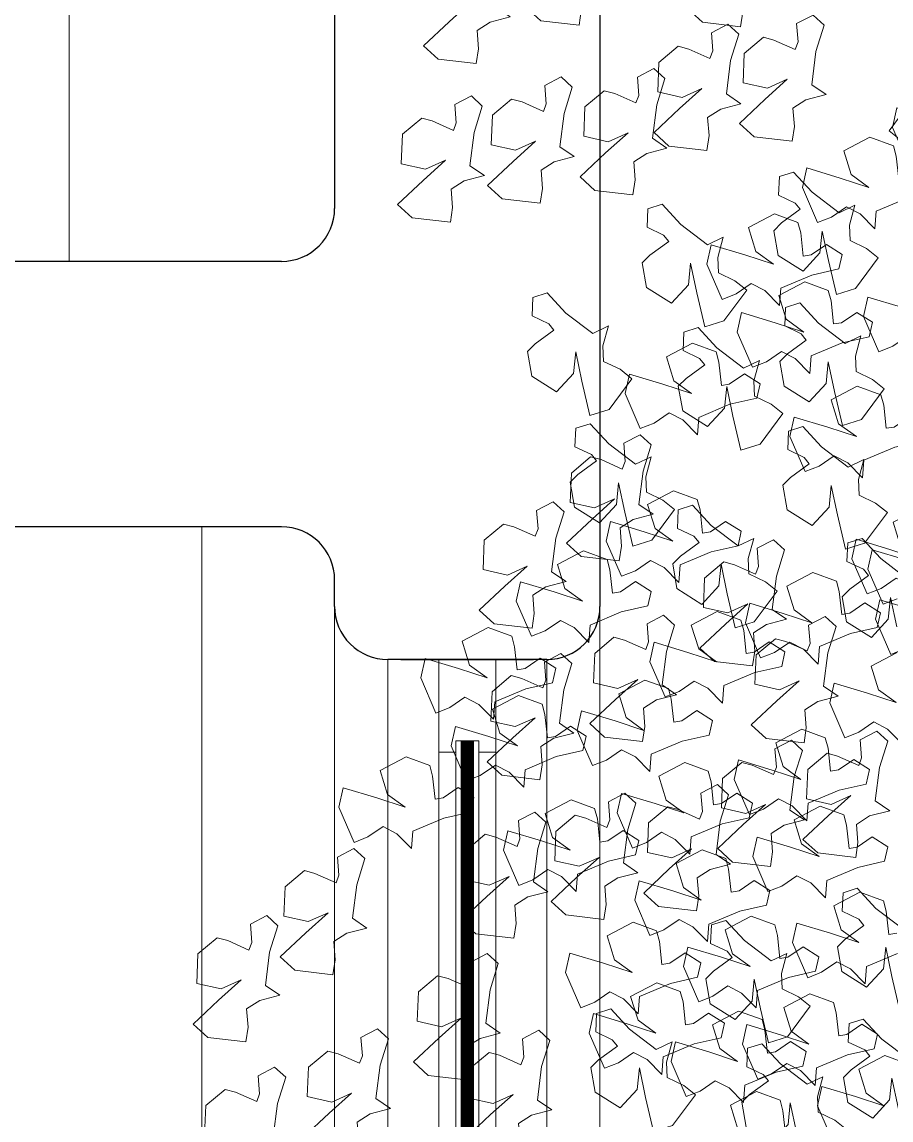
# Model space of a CAD drawing. Header units: metres. Extents: x -44 to 358, y -286 to 66.
# Drawn here: x 9.843 to 10.498, y -265.088 to -264.261 of the extents above; entities that cross this region are included whole.
import ezdxf

# ---------------------------------------------------------------- set-up
doc = ezdxf.new("R2010")
doc.units = ezdxf.units.M
doc.header["$LTSCALE"] = 0.3
for name, color, linetype, lineweight in [('A-DOOR', 7, 'Continuous', 5), ('A-WALL', 7, 'Continuous', 30), ('ARBOLES', 86, 'Continuous', 0), ('baños', 141, 'Continuous', 0), ('Columnas', 7, 'Continuous', 18), ('muros bajitos', 252, 'Continuous', 5), ('piscina', 7, 'Continuous', 0)]:
    doc.layers.add(name, color=color, linetype=linetype, lineweight=lineweight)

# ---------------------------------------------------------------- blocks, each defined once
blk = doc.blocks.new('TREES')
at = {"layer": 'ARBOLES', "color": 252, "true_color": 0x8da178}
for p, q in [((-0.03253, 0.00083), (-0.03416, -0.00541)), ((-0.06578, -0.00532), (-0.06526, -0.00732)), ((-0.05654, -0.01229), (-0.06062, -0.00466)), ((-0.03416, -0.00541), (-0.03004, -0.01174)), ((-0.02411, -0.00927), (-0.02128, -0.00444)), ((-0.02128, -0.00444), (-0.02298, -0.01197)), ((-0.11772, -0.01255), (-0.11428, -0.00845)), ((-0.06526, -0.00732), (-0.0711, -0.00852)), ((-0.03945, -0.0078), (-0.04162, -0.01205)), ((-0.03565, -0.00828), (-0.03945, -0.0078)), ((-0.03345, -0.015), (-0.03565, -0.00828)), ((-0.12752, -0.01584), (-0.12468, -0.01101)), ((-0.12468, -0.01101), (-0.12639, -0.01854)), ((-0.08765, -0.00968), (-0.08982, -0.01393)), ((-0.08385, -0.01016), (-0.08765, -0.00968)), ((-0.08165, -0.01688), (-0.08385, -0.01016)), ((-0.07371, -0.00949), (-0.07534, -0.01573)), ((-0.0711, -0.00852), (-0.07371, -0.00949)), ((-0.03004, -0.01174), (-0.02411, -0.00927)), ((-0.16144, -0.01197), (-0.16321, -0.0208)), ((-0.14951, -0.0167), (-0.15125, -0.01327)), ((-0.13756, -0.01198), (-0.13344, -0.01831)), ((-0.1192, -0.01623), (-0.11772, -0.01255)), ((-0.08982, -0.01393), (-0.08681, -0.01753)), ((-0.05206, -0.0122), (-0.05654, -0.01229)), ((-0.0555, -0.0163), (-0.05206, -0.0122)), ((-0.04162, -0.01205), (-0.03861, -0.01566)), ((-0.02298, -0.01197), (-0.02476, -0.0208)), ((-0.15813, -0.02144), (-0.14951, -0.0167)), ((-0.13344, -0.01831), (-0.12752, -0.01584)), ((-0.1162, -0.01984), (-0.1192, -0.01623)), ((-0.10692, -0.01625), (-0.10909, -0.0205)), ((-0.10312, -0.01673), (-0.10692, -0.01625)), ((-0.10092, -0.02345), (-0.10312, -0.01673)), ((-0.07757, -0.0245), (-0.08165, -0.01688)), ((-0.07534, -0.01573), (-0.07122, -0.02206)), ((-0.0653, -0.01959), (-0.06246, -0.01476)), ((-0.06246, -0.01476), (-0.06417, -0.02229)), ((-0.05698, -0.01998), (-0.0555, -0.0163)), ((-0.03861, -0.01566), (-0.03809, -0.01767)), ((-0.02937, -0.02263), (-0.03345, -0.015)), ((-0.01967, -0.02144), (-0.01106, -0.0167)), ((-0.14724, -0.01718), (-0.14941, -0.02142)), ((-0.14344, -0.01766), (-0.14724, -0.01718)), ((-0.14124, -0.02438), (-0.14344, -0.01766)), ((-0.12639, -0.01854), (-0.12816, -0.02737)), ((-0.08629, -0.01954), (-0.09213, -0.02073)), ((-0.08681, -0.01753), (-0.08629, -0.01954)), ((-0.07122, -0.02206), (-0.0653, -0.01959)), ((-0.04393, -0.01886), (-0.04654, -0.01983)), ((-0.03809, -0.01767), (-0.04393, -0.01886)), ((-0.16321, -0.0208), (-0.15813, -0.02144)), ((-0.14941, -0.02142), (-0.1464, -0.02503)), ((-0.11446, -0.02327), (-0.1162, -0.01984)), ((-0.10909, -0.0205), (-0.10608, -0.02411)), ((-0.09475, -0.02171), (-0.09638, -0.02795)), ((-0.09213, -0.02073), (-0.09475, -0.02171)), ((-0.06417, -0.02229), (-0.06594, -0.03112)), ((-0.05398, -0.02359), (-0.05698, -0.01998)), ((-0.04654, -0.01983), (-0.04818, -0.02607)), ((-0.02489, -0.02254), (-0.02937, -0.02263)), ((-0.02833, -0.02664), (-0.02489, -0.02254)), ((-0.02476, -0.0208), (-0.01967, -0.02144)), ((-0.1464, -0.02503), (-0.14588, -0.02704)), ((-0.13716, -0.032), (-0.14124, -0.02438)), ((-0.12307, -0.02801), (-0.11446, -0.02327)), ((-0.10608, -0.02411), (-0.10556, -0.02611)), ((-0.09684, -0.03107), (-0.10092, -0.02345)), ((-0.07309, -0.02441), (-0.07757, -0.0245)), ((-0.07653, -0.02852), (-0.07309, -0.02441)), ((-0.05785, -0.0247), (-0.06002, -0.02894)), ((-0.05405, -0.02517), (-0.05785, -0.0247)), ((-0.05185, -0.0319), (-0.05405, -0.02517)), ((-0.05224, -0.02702), (-0.05398, -0.02359)), ((-0.03813, -0.02993), (-0.0353, -0.0251)), ((-0.0353, -0.0251), (-0.037, -0.03263)), ((-0.14588, -0.02704), (-0.15172, -0.02823)), ((-0.12816, -0.02737), (-0.12307, -0.02801)), ((-0.1114, -0.0273), (-0.11401, -0.02828)), ((-0.10556, -0.02611), (-0.1114, -0.0273)), ((-0.09638, -0.02795), (-0.09226, -0.03427)), ((-0.08633, -0.0318), (-0.0835, -0.02697)), ((-0.0835, -0.02697), (-0.0852, -0.03451)), ((-0.06085, -0.03176), (-0.05224, -0.02702)), ((-0.04818, -0.02607), (-0.04405, -0.0324)), ((-0.03332, -0.02564), (-0.03548, -0.02989)), ((-0.02951, -0.02612), (-0.03332, -0.02564)), ((-0.02982, -0.03032), (-0.02833, -0.02664)), ((-0.02731, -0.03284), (-0.02951, -0.02612)), ((-0.15433, -0.02921), (-0.15596, -0.03545)), ((-0.15172, -0.02823), (-0.15433, -0.02921)), ((-0.11401, -0.02828), (-0.11564, -0.03452)), ((-0.09236, -0.03099), (-0.09684, -0.03107)), ((-0.0958, -0.03509), (-0.09236, -0.03099)), ((-0.07802, -0.0322), (-0.07653, -0.02852)), ((-0.06002, -0.02894), (-0.05701, -0.03255)), ((-0.04405, -0.0324), (-0.03813, -0.02993)), ((-0.03548, -0.02989), (-0.03248, -0.0335)), ((-0.02681, -0.03393), (-0.02982, -0.03032)), ((-0.01764, -0.03013), (-0.02026, -0.0311)), ((-0.0118, -0.02893), (-0.01764, -0.03013)), ((-0.13268, -0.03191), (-0.13716, -0.032)), ((-0.13612, -0.03601), (-0.13268, -0.03191)), ((-0.1056, -0.03838), (-0.10276, -0.03355)), ((-0.10276, -0.03355), (-0.10447, -0.04108)), ((-0.09226, -0.03427), (-0.08633, -0.0318)), ((-0.07501, -0.0358), (-0.07802, -0.0322)), ((-0.06594, -0.03112), (-0.06085, -0.03176)), ((-0.05701, -0.03255), (-0.05649, -0.03456)), ((-0.04777, -0.03952), (-0.05185, -0.0319)), ((-0.037, -0.03263), (-0.03878, -0.04146)), ((-0.03248, -0.0335), (-0.03196, -0.03551)), ((-0.02324, -0.04047), (-0.02731, -0.03284)), ((-0.02026, -0.0311), (-0.02189, -0.03734)), ((-0.15596, -0.03545), (-0.15184, -0.04177)), ((-0.14592, -0.0393), (-0.14308, -0.03447)), ((-0.14308, -0.03447), (-0.14479, -0.04201)), ((-0.1376, -0.03969), (-0.13612, -0.03601)), ((-0.11564, -0.03452), (-0.11152, -0.04085)), ((-0.09728, -0.03877), (-0.0958, -0.03509)), ((-0.0852, -0.03451), (-0.08698, -0.04334)), ((-0.07328, -0.03924), (-0.07501, -0.0358)), ((-0.06233, -0.03575), (-0.06495, -0.03673)), ((-0.05649, -0.03456), (-0.06233, -0.03575)), ((-0.03196, -0.03551), (-0.03779, -0.0367)), ((-0.02507, -0.03736), (-0.02681, -0.03393)), ((-0.15184, -0.04177), (-0.14592, -0.0393)), ((-0.11152, -0.04085), (-0.1056, -0.03838)), ((-0.09428, -0.04238), (-0.09728, -0.03877)), ((-0.08189, -0.04398), (-0.07328, -0.03924)), ((-0.07364, -0.03879), (-0.0758, -0.04304)), ((-0.06983, -0.03927), (-0.07364, -0.03879)), ((-0.06763, -0.04599), (-0.06983, -0.03927)), ((-0.06495, -0.03673), (-0.06658, -0.04297)), ((-0.04329, -0.03943), (-0.04777, -0.03952)), ((-0.04673, -0.04353), (-0.04329, -0.03943)), ((-0.04041, -0.03767), (-0.04204, -0.04391)), ((-0.03779, -0.0367), (-0.04041, -0.03767)), ((-0.03369, -0.0421), (-0.02507, -0.03736)), ((-0.02189, -0.03734), (-0.01777, -0.04367)), ((-0.14479, -0.04201), (-0.14656, -0.05084)), ((-0.1346, -0.0433), (-0.1376, -0.03969)), ((-0.13497, -0.04066), (-0.13714, -0.04491)), ((-0.13117, -0.04114), (-0.13497, -0.04066)), ((-0.12897, -0.04786), (-0.13117, -0.04114)), ((-0.10447, -0.04108), (-0.10624, -0.04991)), ((-0.05653, -0.04682), (-0.0537, -0.04199)), ((-0.0537, -0.04199), (-0.0554, -0.04953)), ((-0.03878, -0.04146), (-0.03369, -0.0421)), ((-0.01876, -0.04038), (-0.02324, -0.04047)), ((-0.02219, -0.04448), (-0.01876, -0.04038)), ((-0.01777, -0.04367), (-0.01184, -0.0412)), ((0.13765, -0.04084), (0.13308, -0.04818)), ((-0.13714, -0.04491), (-0.13413, -0.04852)), ((-0.13286, -0.04674), (-0.1346, -0.0433)), ((-0.09254, -0.04581), (-0.09428, -0.04238)), ((-0.08698, -0.04334), (-0.08189, -0.04398)), ((-0.0758, -0.04304), (-0.0728, -0.04664)), ((-0.06658, -0.04297), (-0.06245, -0.04929)), ((-0.04822, -0.04721), (-0.04673, -0.04353)), ((-0.04204, -0.04391), (-0.03792, -0.05024)), ((-0.03199, -0.04777), (-0.02916, -0.04294)), ((-0.02916, -0.04294), (-0.03087, -0.05048)), ((-0.02368, -0.04816), (-0.02219, -0.04448)), ((0.14275, -0.04473), (0.15013, -0.04244)), ((0.14835, -0.04477), (0.14275, -0.04473)), ((0.15345, -0.04866), (0.14835, -0.04477)), ((-0.14147, -0.05148), (-0.13286, -0.04674)), ((-0.12489, -0.05549), (-0.12897, -0.04786)), ((-0.10116, -0.05055), (-0.09254, -0.04581)), ((-0.09554, -0.04536), (-0.0977, -0.04961)), ((-0.09173, -0.04584), (-0.09554, -0.04536)), ((-0.08953, -0.05256), (-0.09173, -0.04584)), ((-0.0728, -0.04664), (-0.07227, -0.04865)), ((-0.06356, -0.05361), (-0.06763, -0.04599)), ((-0.06245, -0.04929), (-0.05653, -0.04682)), ((-0.04521, -0.05082), (-0.04822, -0.04721)), ((-0.03859, -0.04723), (-0.04075, -0.05148)), ((-0.03478, -0.04771), (-0.03859, -0.04723)), ((-0.03792, -0.05024), (-0.03199, -0.04777)), ((-0.03258, -0.05443), (-0.03478, -0.04771)), ((0.12109, -0.04759), (0.11899, -0.05081)), ((0.1295, -0.05268), (0.12109, -0.04759)), ((-0.13361, -0.05052), (-0.13945, -0.05172)), ((-0.13413, -0.04852), (-0.13361, -0.05052)), ((-0.10624, -0.04991), (-0.10116, -0.05055)), ((-0.0977, -0.04961), (-0.0947, -0.05321)), ((-0.07811, -0.04984), (-0.08073, -0.05082)), ((-0.07227, -0.04865), (-0.07811, -0.04984)), ((-0.0554, -0.04953), (-0.05718, -0.05836)), ((-0.03087, -0.05048), (-0.03264, -0.0593)), ((-0.02067, -0.05177), (-0.02368, -0.04816)), ((0.13308, -0.04818), (0.12836, -0.05344)), ((0.15004, -0.0554), (0.15345, -0.04866)), ((-0.14656, -0.05084), (-0.14147, -0.05148)), ((-0.14207, -0.05269), (-0.1437, -0.05893)), ((-0.13945, -0.05172), (-0.14207, -0.05269)), ((-0.0947, -0.05321), (-0.09417, -0.05522)), ((-0.08546, -0.06018), (-0.08953, -0.05256)), ((-0.08073, -0.05082), (-0.08236, -0.05706)), ((-0.05907, -0.05352), (-0.06356, -0.05361)), ((-0.06251, -0.05762), (-0.05907, -0.05352)), ((-0.04347, -0.05426), (-0.04521, -0.05082)), ((-0.04075, -0.05148), (-0.03774, -0.05509)), ((-0.01894, -0.0552), (-0.02067, -0.05177)), ((0.01514, -0.05124), (0.02355, -0.05633)), ((0.02355, -0.05633), (0.02565, -0.05311)), ((0.08956, -0.05134), (0.08745, -0.05456)), ((0.09797, -0.05643), (0.08956, -0.05134)), ((0.11899, -0.05081), (0.11737, -0.05521)), ((0.12836, -0.05344), (0.12985, -0.05698)), ((0.1315, -0.0574), (0.1295, -0.05268)), ((0.13461, -0.05673), (0.13623, -0.05232)), ((0.13623, -0.05232), (0.13771, -0.05087)), ((0.13771, -0.05087), (0.14166, -0.05533)), ((-0.16476, -0.05473), (-0.16692, -0.05898)), ((-0.16095, -0.05521), (-0.16476, -0.05473)), ((-0.15875, -0.06193), (-0.16095, -0.05521)), ((-0.12041, -0.0554), (-0.12489, -0.05549)), ((-0.12385, -0.0595), (-0.12041, -0.0554)), ((-0.09417, -0.05522), (-0.10001, -0.05641)), ((-0.07231, -0.06091), (-0.06948, -0.05608)), ((-0.06948, -0.05608), (-0.07119, -0.06362)), ((-0.05349, -0.05473), (-0.05565, -0.05898)), ((-0.04968, -0.05521), (-0.05349, -0.05473)), ((-0.05209, -0.059), (-0.04347, -0.05426)), ((-0.04748, -0.06193), (-0.04968, -0.05521)), ((-0.03774, -0.05509), (-0.03722, -0.0571)), ((-0.02851, -0.06206), (-0.03258, -0.05443)), ((-0.02755, -0.05994), (-0.01894, -0.0552)), ((0.05626, -0.05603), (0.05415, -0.05925)), ((0.06467, -0.06112), (0.05626, -0.05603)), ((0.08745, -0.05456), (0.08583, -0.05896)), ((0.10816, -0.05484), (0.11048, -0.05868)), ((0.11343, -0.05577), (0.10816, -0.05484)), ((0.11737, -0.05521), (0.11343, -0.05577)), ((0.14166, -0.05533), (0.14381, -0.05711)), ((0.14381, -0.05711), (0.15004, -0.0554)), ((-0.16692, -0.05898), (-0.16391, -0.06259)), ((-0.1437, -0.05893), (-0.13957, -0.06526)), ((-0.13365, -0.06279), (-0.13082, -0.05796)), ((-0.13082, -0.05796), (-0.13252, -0.06549)), ((-0.11569, -0.05756), (-0.11785, -0.0618)), ((-0.11188, -0.05803), (-0.11569, -0.05756)), ((-0.10968, -0.06476), (-0.11188, -0.05803)), ((-0.10263, -0.05739), (-0.10426, -0.06363)), ((-0.10001, -0.05641), (-0.10263, -0.05739)), ((-0.08236, -0.05706), (-0.07824, -0.06338)), ((-0.064, -0.06131), (-0.06251, -0.05762)), ((-0.05718, -0.05836), (-0.05209, -0.059)), ((-0.05565, -0.05898), (-0.05265, -0.06259)), ((-0.04306, -0.05829), (-0.04568, -0.05926)), ((-0.03722, -0.0571), (-0.04306, -0.05829)), ((0.07663, -0.05859), (0.07895, -0.06243)), ((0.0819, -0.05952), (0.07663, -0.05859)), ((0.08583, -0.05896), (0.0819, -0.05952)), ((0.09996, -0.06115), (0.09797, -0.05643)), ((0.11048, -0.05868), (0.10592, -0.06602)), ((0.12296, -0.06028), (0.1315, -0.0574)), ((0.12985, -0.05698), (0.13461, -0.05673)), ((-0.15468, -0.06956), (-0.15875, -0.06193)), ((-0.12534, -0.06318), (-0.12385, -0.0595)), ((-0.11785, -0.0618), (-0.11485, -0.06541)), ((-0.08097, -0.06009), (-0.08546, -0.06018)), ((-0.08441, -0.0642), (-0.08097, -0.06009)), ((-0.07824, -0.06338), (-0.07231, -0.06091)), ((-0.06099, -0.06491), (-0.064, -0.06131)), ((-0.04341, -0.06956), (-0.04748, -0.06193)), ((-0.04568, -0.05926), (-0.04731, -0.0655)), ((-0.03264, -0.0593), (-0.02755, -0.05994)), ((-0.02402, -0.06197), (-0.02851, -0.06206)), ((-0.02746, -0.06607), (-0.02402, -0.06197)), ((0.05415, -0.05925), (0.05253, -0.06366)), ((0.06666, -0.06585), (0.06467, -0.06112)), ((0.09143, -0.06403), (0.09996, -0.06115)), ((0.11558, -0.06257), (0.12296, -0.06028)), ((-0.16339, -0.06459), (-0.16923, -0.06579)), ((-0.16391, -0.06259), (-0.16339, -0.06459)), ((-0.13957, -0.06526), (-0.13365, -0.06279)), ((-0.12233, -0.06679), (-0.12534, -0.06318)), ((-0.10561, -0.07238), (-0.10968, -0.06476)), ((-0.10426, -0.06363), (-0.10014, -0.06996)), ((-0.09421, -0.06748), (-0.09138, -0.06266)), ((-0.09138, -0.06266), (-0.09309, -0.07019)), ((-0.0859, -0.06788), (-0.08441, -0.0642)), ((-0.07119, -0.06362), (-0.07296, -0.07245)), ((-0.05212, -0.06459), (-0.05796, -0.06579)), ((-0.05265, -0.06259), (-0.05212, -0.06459)), ((-0.03726, -0.06936), (-0.03443, -0.06453)), ((-0.03443, -0.06453), (-0.03613, -0.07207)), ((0.04333, -0.06329), (0.04565, -0.06712)), ((0.0486, -0.06421), (0.04333, -0.06329)), ((0.05253, -0.06366), (0.0486, -0.06421)), ((0.07895, -0.06243), (0.07438, -0.06977)), ((0.08405, -0.06632), (0.09143, -0.06403)), ((0.12118, -0.06261), (0.11558, -0.06257)), ((0.12628, -0.06651), (0.12118, -0.06261)), ((-0.17185, -0.06676), (-0.17348, -0.073)), ((-0.16923, -0.06579), (-0.17185, -0.06676)), ((-0.13252, -0.06549), (-0.1343, -0.07432)), ((-0.12059, -0.07022), (-0.12233, -0.06679)), ((-0.11432, -0.06742), (-0.12016, -0.06861)), ((-0.11485, -0.06541), (-0.11432, -0.06742)), ((-0.10014, -0.06996), (-0.09421, -0.06748)), ((-0.06058, -0.06676), (-0.06221, -0.073)), ((-0.05926, -0.06835), (-0.06099, -0.06491)), ((-0.05796, -0.06579), (-0.06058, -0.06676)), ((-0.04731, -0.0655), (-0.04319, -0.07183)), ((-0.02895, -0.06975), (-0.02746, -0.06607)), ((0.04565, -0.06712), (0.04108, -0.07447)), ((0.05813, -0.06873), (0.06666, -0.06585)), ((0.08965, -0.06636), (0.08405, -0.06632)), ((0.09475, -0.07025), (0.08965, -0.06636)), ((0.10592, -0.06602), (0.10119, -0.07129)), ((0.12287, -0.07324), (0.12628, -0.06651)), ((-0.15019, -0.06947), (-0.15468, -0.06956)), ((-0.15363, -0.07357), (-0.15019, -0.06947)), ((-0.12921, -0.07496), (-0.12059, -0.07022)), ((-0.12278, -0.06958), (-0.12441, -0.07583)), ((-0.12016, -0.06861), (-0.12278, -0.06958)), ((-0.09309, -0.07019), (-0.09486, -0.07902)), ((-0.08289, -0.07148), (-0.0859, -0.06788)), ((-0.06787, -0.07309), (-0.05926, -0.06835)), ((-0.03892, -0.06947), (-0.04341, -0.06956)), ((-0.04319, -0.07183), (-0.03726, -0.06936)), ((-0.04236, -0.07357), (-0.03892, -0.06947)), ((-0.02594, -0.07336), (-0.02895, -0.06975)), ((0.05075, -0.07102), (0.05813, -0.06873)), ((0.07438, -0.06977), (0.06966, -0.07503)), ((0.09133, -0.07699), (0.09475, -0.07025)), ((0.10744, -0.07457), (0.10906, -0.07016)), ((0.10906, -0.07016), (0.11054, -0.06871)), ((0.11054, -0.06871), (0.11449, -0.07317)), ((-0.17348, -0.073), (-0.16936, -0.07933)), ((-0.16343, -0.07686), (-0.1606, -0.07203)), ((-0.1606, -0.07203), (-0.1623, -0.07956)), ((-0.10113, -0.07229), (-0.10561, -0.07238)), ((-0.10456, -0.07639), (-0.10113, -0.07229)), ((-0.08116, -0.07492), (-0.08289, -0.07148)), ((-0.07296, -0.07245), (-0.06787, -0.07309)), ((-0.06221, -0.073), (-0.05809, -0.07933)), ((-0.05216, -0.07686), (-0.04933, -0.07203)), ((-0.04933, -0.07203), (-0.05103, -0.07956)), ((-0.03613, -0.07207), (-0.03791, -0.08089)), ((0.01577, -0.07329), (0.01361, -0.07721)), ((0.0176, -0.07831), (0.01577, -0.07329)), ((0.05635, -0.07106), (0.05075, -0.07102)), ((0.06145, -0.07495), (0.05635, -0.07106)), ((0.07753, -0.07391), (0.07901, -0.07246)), ((0.07901, -0.07246), (0.08296, -0.07692)), ((0.10119, -0.07129), (0.10268, -0.07482)), ((0.11449, -0.07317), (0.11665, -0.07495)), ((0.11665, -0.07495), (0.12287, -0.07324)), ((-0.15512, -0.07725), (-0.15363, -0.07357)), ((-0.1343, -0.07432), (-0.12921, -0.07496)), ((-0.12441, -0.07583), (-0.12029, -0.08215)), ((-0.11436, -0.07968), (-0.11153, -0.07485)), ((-0.11153, -0.07485), (-0.11324, -0.08239)), ((-0.08977, -0.07966), (-0.08116, -0.07492)), ((-0.08327, -0.07352), (-0.08544, -0.07777)), ((-0.07947, -0.074), (-0.08327, -0.07352)), ((-0.07727, -0.08072), (-0.07947, -0.074)), ((-0.04385, -0.07725), (-0.04236, -0.07357)), ((-0.02421, -0.07679), (-0.02594, -0.07336)), ((-0.00196, -0.07547), (-0.00427, -0.07853)), ((0.00496, -0.07693), (-0.00196, -0.07547)), ((0.04108, -0.07447), (0.03636, -0.07973)), ((0.05803, -0.08168), (0.06145, -0.07495)), ((0.06966, -0.07503), (0.07115, -0.07857)), ((0.07591, -0.07832), (0.07753, -0.07391)), ((0.10268, -0.07482), (0.10744, -0.07457)), ((0.14388, -0.07387), (0.14177, -0.07709)), ((0.15229, -0.07896), (0.14388, -0.07387)), ((-0.16936, -0.07933), (-0.16343, -0.07686)), ((-0.15211, -0.08086), (-0.15512, -0.07725)), ((-0.14724, -0.07632), (-0.14941, -0.08057)), ((-0.14344, -0.0768), (-0.14724, -0.07632)), ((-0.14124, -0.08352), (-0.14344, -0.0768)), ((-0.10605, -0.08007), (-0.10456, -0.07639)), ((-0.08544, -0.07777), (-0.08243, -0.08138)), ((-0.05809, -0.07933), (-0.05216, -0.07686)), ((-0.04084, -0.08086), (-0.04385, -0.07725)), ((-0.03282, -0.08153), (-0.02421, -0.07679)), ((-0.00427, -0.07853), (-0.00168, -0.08253)), ((0.01361, -0.07721), (0.00496, -0.07693)), ((0.02005, -0.08144), (0.0176, -0.07831)), ((0.04261, -0.08302), (0.04423, -0.07861)), ((0.04423, -0.07861), (0.04571, -0.07715)), ((0.04571, -0.07715), (0.04966, -0.08161)), ((0.07115, -0.07857), (0.07591, -0.07832)), ((0.08296, -0.07692), (0.08511, -0.0787)), ((0.08511, -0.0787), (0.09133, -0.07699)), ((0.09831, -0.0767), (0.0962, -0.07992)), ((0.10672, -0.08178), (0.09831, -0.0767)), ((0.14177, -0.07709), (0.14015, -0.0815)), ((-0.1623, -0.07956), (-0.16408, -0.08839)), ((-0.15038, -0.08429), (-0.15211, -0.08086)), ((-0.14941, -0.08057), (-0.1464, -0.08418)), ((-0.12029, -0.08215), (-0.11436, -0.07968)), ((-0.10304, -0.08368), (-0.10605, -0.08007)), ((-0.09486, -0.07902), (-0.08977, -0.07966)), ((-0.08243, -0.08138), (-0.08191, -0.08338)), ((-0.07319, -0.08835), (-0.07727, -0.08072)), ((-0.05103, -0.07956), (-0.05281, -0.08839)), ((-0.03911, -0.08429), (-0.04084, -0.08086)), ((-0.03791, -0.08089), (-0.03282, -0.08153)), ((-0.00168, -0.08253), (0.00295, -0.08173)), ((0.00295, -0.08173), (0.00495, -0.08228)), ((0.02467, -0.08064), (0.02005, -0.08144)), ((0.02852, -0.08086), (0.02467, -0.08064)), ((0.02831, -0.09069), (0.02852, -0.08086)), ((0.03636, -0.07973), (0.03785, -0.08326)), ((0.04966, -0.08161), (0.05181, -0.08339)), ((0.05181, -0.08339), (0.05803, -0.08168)), ((0.0962, -0.07992), (0.09458, -0.08432)), ((0.13095, -0.08113), (0.13326, -0.08496)), ((0.13622, -0.08205), (0.13095, -0.08113)), ((0.14015, -0.0815), (0.13622, -0.08205)), ((0.15428, -0.08369), (0.15229, -0.07896)), ((-0.15899, -0.08903), (-0.15038, -0.08429)), ((-0.1464, -0.08418), (-0.14588, -0.08618)), ((-0.13716, -0.09115), (-0.14124, -0.08352)), ((-0.11324, -0.08239), (-0.11501, -0.09122)), ((-0.10131, -0.08711), (-0.10304, -0.08368)), ((-0.08775, -0.08458), (-0.09036, -0.08555)), ((-0.08191, -0.08338), (-0.08775, -0.08458)), ((-0.04772, -0.08903), (-0.03911, -0.08429)), ((0.00495, -0.08228), (0.00306, -0.08793)), ((0.01278, -0.08358), (0.01846, -0.08882)), ((0.01555, -0.08845), (0.01278, -0.08358)), ((0.03785, -0.08326), (0.04261, -0.08302)), ((0.08538, -0.08395), (0.0877, -0.08779)), ((0.09065, -0.08488), (0.08538, -0.08395)), ((0.09458, -0.08432), (0.09065, -0.08488)), ((0.10871, -0.08651), (0.10672, -0.08178)), ((0.14574, -0.08657), (0.15428, -0.08369)), ((-0.15172, -0.08738), (-0.15433, -0.08835)), ((-0.14588, -0.08618), (-0.15172, -0.08738)), ((-0.10992, -0.09186), (-0.10131, -0.08711)), ((-0.09036, -0.08555), (-0.09199, -0.09179)), ((0.10018, -0.08939), (0.10871, -0.08651)), ((0.13326, -0.08496), (0.1287, -0.09231)), ((0.13837, -0.08886), (0.14574, -0.08657)), ((-0.16408, -0.08839), (-0.15899, -0.08903)), ((-0.15433, -0.08835), (-0.15596, -0.09459)), ((-0.10869, -0.08947), (-0.11085, -0.09371)), ((-0.10489, -0.08994), (-0.10869, -0.08947)), ((-0.10269, -0.09667), (-0.10489, -0.08994)), ((-0.06871, -0.08826), (-0.07319, -0.08835)), ((-0.07215, -0.09236), (-0.06871, -0.08826)), ((-0.05281, -0.08839), (-0.04772, -0.08903)), ((-0.01228, -0.08925), (-0.01445, -0.09318)), ((-0.01045, -0.09428), (-0.01228, -0.08925)), ((0.00306, -0.08793), (0.0026, -0.09069)), ((0.01473, -0.09481), (0.01555, -0.08845)), ((0.01846, -0.08882), (0.02522, -0.09477)), ((0.06764, -0.08889), (0.06553, -0.09211)), ((0.07605, -0.09398), (0.06764, -0.08889)), ((0.0877, -0.08779), (0.08313, -0.09513)), ((0.0928, -0.09168), (0.10018, -0.08939)), ((0.14397, -0.0889), (0.13837, -0.08886)), ((0.14907, -0.09279), (0.14397, -0.0889)), ((-0.13268, -0.09106), (-0.13716, -0.09115)), ((-0.13612, -0.09516), (-0.13268, -0.09106)), ((-0.11501, -0.09122), (-0.10992, -0.09186)), ((-0.09199, -0.09179), (-0.08787, -0.09812)), ((-0.08195, -0.09565), (-0.07911, -0.09082)), ((-0.07911, -0.09082), (-0.08082, -0.09835)), ((-0.07364, -0.09604), (-0.07215, -0.09236)), ((-0.03001, -0.09144), (-0.03232, -0.09449)), ((-0.02309, -0.0929), (-0.03001, -0.09144)), ((-0.01445, -0.09318), (-0.02309, -0.0929)), ((0.0026, -0.09069), (0.00719, -0.09522)), ((0.02522, -0.09477), (0.02831, -0.09069)), ((0.06553, -0.09211), (0.06391, -0.09652)), ((0.0984, -0.09172), (0.0928, -0.09168)), ((0.1035, -0.09561), (0.0984, -0.09172)), ((0.1287, -0.09231), (0.12398, -0.09757)), ((0.14565, -0.09953), (0.14907, -0.09279)), ((-0.15596, -0.09459), (-0.15184, -0.10092)), ((-0.14592, -0.09845), (-0.14308, -0.09362)), ((-0.14308, -0.09362), (-0.14479, -0.10115)), ((-0.1376, -0.09884), (-0.13612, -0.09516)), ((-0.11085, -0.09371), (-0.10785, -0.09732)), ((-0.08787, -0.09812), (-0.08195, -0.09565)), ((-0.03232, -0.09449), (-0.02973, -0.09849)), ((-0.00801, -0.09741), (-0.01045, -0.09428)), ((0.00719, -0.09522), (0.01473, -0.09481)), ((0.02015, -0.09488), (0.01799, -0.0988)), ((0.02199, -0.0999), (0.02015, -0.09488)), ((0.07804, -0.09871), (0.07605, -0.09398)), ((0.08313, -0.09513), (0.07841, -0.10039)), ((0.10008, -0.10235), (0.1035, -0.09561)), ((0.13185, -0.09645), (0.13333, -0.09499)), ((0.13333, -0.09499), (0.13728, -0.09945)), ((-0.15184, -0.10092), (-0.14592, -0.09845)), ((-0.10785, -0.09732), (-0.10733, -0.09933)), ((-0.09861, -0.10429), (-0.10269, -0.09667)), ((-0.08082, -0.09835), (-0.08259, -0.10718)), ((-0.07063, -0.09965), (-0.07364, -0.09604)), ((-0.02973, -0.09849), (-0.0251, -0.09769)), ((-0.0251, -0.09769), (-0.0231, -0.09825)), ((-0.0231, -0.09825), (-0.02499, -0.1039)), ((-0.00338, -0.09661), (-0.00801, -0.09741)), ((0.00046, -0.09682), (-0.00338, -0.09661)), ((0.00243, -0.09706), (0.00011, -0.10012)), ((0.00026, -0.10665), (0.00046, -0.09682)), ((0.00935, -0.09852), (0.00243, -0.09706)), ((0.01799, -0.0988), (0.00935, -0.09852)), ((0.05471, -0.09614), (0.05703, -0.09998)), ((0.05998, -0.09707), (0.05471, -0.09614)), ((0.06391, -0.09652), (0.05998, -0.09707)), ((0.08628, -0.09927), (0.08776, -0.09782)), ((0.08776, -0.09782), (0.09171, -0.10228)), ((0.12398, -0.09757), (0.12547, -0.1011)), ((0.13023, -0.10086), (0.13185, -0.09645)), ((-0.14479, -0.10115), (-0.14656, -0.10998)), ((-0.1346, -0.10245), (-0.1376, -0.09884)), ((-0.12532, -0.09886), (-0.12749, -0.10311)), ((-0.12152, -0.09934), (-0.12532, -0.09886)), ((-0.11932, -0.10606), (-0.12152, -0.09934)), ((-0.11578, -0.1015), (-0.11741, -0.10774)), ((-0.11317, -0.10052), (-0.11578, -0.1015)), ((-0.10733, -0.09933), (-0.11317, -0.10052)), ((-0.06889, -0.10308), (-0.07063, -0.09965)), ((-0.01527, -0.09954), (-0.00959, -0.10479)), ((-0.0125, -0.10441), (-0.01527, -0.09954)), ((0.00011, -0.10012), (0.00271, -0.10412)), ((0.02443, -0.10303), (0.02199, -0.0999)), ((0.05703, -0.09998), (0.05246, -0.10732)), ((0.06951, -0.10158), (0.07804, -0.09871)), ((0.07841, -0.10039), (0.0799, -0.10393)), ((0.08466, -0.10368), (0.08628, -0.09927)), ((0.12547, -0.1011), (0.13023, -0.10086)), ((0.13728, -0.09945), (0.13943, -0.10123)), ((0.13943, -0.10123), (0.14565, -0.09953)), ((-0.13286, -0.10588), (-0.1346, -0.10245)), ((-0.12749, -0.10311), (-0.12448, -0.10672)), ((-0.09413, -0.1042), (-0.09861, -0.10429)), ((-0.09757, -0.1083), (-0.09413, -0.1042)), ((-0.07751, -0.10782), (-0.06889, -0.10308)), ((-0.03068, -0.10427), (-0.03285, -0.10819)), ((-0.02885, -0.1093), (-0.03068, -0.10427)), ((-0.02499, -0.1039), (-0.02545, -0.10665)), ((0.00271, -0.10412), (0.00734, -0.10332)), ((0.00734, -0.10332), (0.00933, -0.10387)), ((0.00933, -0.10387), (0.00745, -0.10952)), ((0.02906, -0.10223), (0.02443, -0.10303)), ((0.0329, -0.10245), (0.02906, -0.10223)), ((0.0327, -0.11228), (0.0329, -0.10245)), ((0.06213, -0.10388), (0.06951, -0.10158)), ((0.06773, -0.10392), (0.06213, -0.10388)), ((0.07283, -0.10781), (0.06773, -0.10392)), ((0.0799, -0.10393), (0.08466, -0.10368)), ((0.09171, -0.10228), (0.09386, -0.10406)), ((0.09386, -0.10406), (0.10008, -0.10235)), ((0.12548, -0.10203), (0.12337, -0.10525)), ((0.13389, -0.10712), (0.12548, -0.10203)), ((-0.14147, -0.11062), (-0.13286, -0.10588)), ((-0.12448, -0.10672), (-0.12396, -0.10872)), ((-0.11524, -0.11368), (-0.11932, -0.10606)), ((-0.10737, -0.11159), (-0.10453, -0.10676)), ((-0.10453, -0.10676), (-0.10624, -0.1143)), ((-0.04841, -0.10646), (-0.05072, -0.10951)), ((-0.04149, -0.10791), (-0.04841, -0.10646)), ((-0.02545, -0.10665), (-0.02086, -0.11119)), ((-0.01332, -0.11078), (-0.0125, -0.10441)), ((-0.00959, -0.10479), (-0.00284, -0.11074)), ((-0.00284, -0.11074), (0.00026, -0.10665)), ((0.01717, -0.10517), (0.02284, -0.11041)), ((0.01993, -0.11004), (0.01717, -0.10517)), ((0.12337, -0.10525), (0.12175, -0.10966)), ((0.13588, -0.11185), (0.13389, -0.10712)), ((-0.1298, -0.10992), (-0.13241, -0.11089)), ((-0.12396, -0.10872), (-0.1298, -0.10992)), ((-0.11741, -0.10774), (-0.11329, -0.11406)), ((-0.09905, -0.11198), (-0.09757, -0.1083)), ((-0.08259, -0.10718), (-0.07751, -0.10782)), ((-0.05072, -0.10951), (-0.04813, -0.11351)), ((-0.03285, -0.10819), (-0.04149, -0.10791)), ((-0.02641, -0.11243), (-0.02885, -0.1093)), ((0.00745, -0.10952), (0.00698, -0.11228)), ((0.05246, -0.10732), (0.04774, -0.11259)), ((0.06942, -0.11454), (0.07283, -0.10781)), ((0.11255, -0.10929), (0.11486, -0.11312)), ((0.11782, -0.11022), (0.11255, -0.10929)), ((0.12175, -0.10966), (0.11782, -0.11022)), ((-0.14656, -0.10998), (-0.14147, -0.11062)), ((-0.13241, -0.11089), (-0.13404, -0.11713)), ((-0.11329, -0.11406), (-0.10737, -0.11159)), ((-0.09605, -0.11559), (-0.09905, -0.11198)), ((-0.04813, -0.11351), (-0.0435, -0.11271)), ((-0.0435, -0.11271), (-0.0415, -0.11326)), ((-0.02178, -0.11163), (-0.02641, -0.11243)), ((-0.01794, -0.11184), (-0.02178, -0.11163)), ((-0.02086, -0.11119), (-0.01332, -0.11078)), ((-0.01814, -0.12167), (-0.01794, -0.11184)), ((0.00698, -0.11228), (0.01157, -0.11681)), ((0.01911, -0.1164), (0.01993, -0.11004)), ((0.02284, -0.11041), (0.0296, -0.11636)), ((0.0296, -0.11636), (0.0327, -0.11228)), ((0.03329, -0.11272), (0.03112, -0.11664)), ((0.03512, -0.11775), (0.03329, -0.11272)), ((0.04774, -0.11259), (0.04923, -0.11612)), ((0.05399, -0.11588), (0.05561, -0.11147)), ((0.05561, -0.11147), (0.05709, -0.11001)), ((0.05709, -0.11001), (0.06104, -0.11447)), ((0.12734, -0.11473), (0.13588, -0.11185)), ((-0.11076, -0.1136), (-0.11524, -0.11368)), ((-0.1142, -0.1177), (-0.11076, -0.1136)), ((-0.10624, -0.1143), (-0.10801, -0.12313)), ((-0.09431, -0.11903), (-0.09605, -0.11559)), ((-0.0415, -0.11326), (-0.04339, -0.11892)), ((-0.03367, -0.11456), (-0.02799, -0.1198)), ((-0.0309, -0.11943), (-0.03367, -0.11456)), ((0.01556, -0.1149), (0.01324, -0.11796)), ((0.02248, -0.11636), (0.01556, -0.1149)), ((0.06104, -0.11447), (0.06319, -0.11625)), ((0.06319, -0.11625), (0.06942, -0.11454)), ((0.11486, -0.11312), (0.1103, -0.12047)), ((0.11997, -0.11702), (0.12734, -0.11473)), ((-0.13404, -0.11713), (-0.12992, -0.12346)), ((-0.124, -0.12099), (-0.12116, -0.11616)), ((-0.12116, -0.11616), (-0.12287, -0.12369)), ((-0.11569, -0.12138), (-0.1142, -0.1177)), ((-0.09029, -0.1167), (-0.09245, -0.12095)), ((-0.08648, -0.11718), (-0.09029, -0.1167)), ((-0.08429, -0.1239), (-0.08648, -0.11718)), ((0.01157, -0.11681), (0.01911, -0.1164)), ((0.01324, -0.11796), (0.01584, -0.12196)), ((0.03112, -0.11664), (0.02248, -0.11636)), ((0.03756, -0.12087), (0.03512, -0.11775)), ((0.04923, -0.11612), (0.05399, -0.11588)), ((0.09306, -0.11613), (0.09095, -0.11935)), ((0.10147, -0.12122), (0.09306, -0.11613)), ((0.12557, -0.11706), (0.11997, -0.11702)), ((0.13067, -0.12095), (0.12557, -0.11706)), ((-0.12992, -0.12346), (-0.124, -0.12099)), ((-0.10292, -0.12377), (-0.09431, -0.11903)), ((-0.09245, -0.12095), (-0.08945, -0.12456)), ((-0.04339, -0.11892), (-0.04385, -0.12167)), ((-0.03173, -0.1258), (-0.0309, -0.11943)), ((-0.02799, -0.1198), (-0.02124, -0.12576)), ((0.01584, -0.12196), (0.02047, -0.12116)), ((0.02047, -0.12116), (0.02247, -0.12171)), ((0.04219, -0.12007), (0.03756, -0.12087)), ((0.04603, -0.12029), (0.04219, -0.12007)), ((0.04583, -0.13012), (0.04603, -0.12029)), ((0.09095, -0.11935), (0.08933, -0.12375)), ((0.10346, -0.12594), (0.10147, -0.12122)), ((0.1103, -0.12047), (0.10558, -0.12573)), ((0.12725, -0.12769), (0.13067, -0.12095)), ((-0.12287, -0.12369), (-0.12464, -0.13252)), ((-0.11268, -0.12499), (-0.11569, -0.12138)), ((-0.10801, -0.12313), (-0.10292, -0.12377)), ((-0.08021, -0.13153), (-0.08429, -0.1239)), ((-0.04385, -0.12167), (-0.03926, -0.1262)), ((-0.02124, -0.12576), (-0.01814, -0.12167)), ((0.02247, -0.12171), (0.02058, -0.12736)), ((0.0303, -0.12301), (0.03597, -0.12825)), ((0.03307, -0.12788), (0.0303, -0.12301)), ((0.08013, -0.12338), (0.08245, -0.12722)), ((0.0854, -0.12431), (0.08013, -0.12338)), ((0.08933, -0.12375), (0.0854, -0.12431)), ((0.11345, -0.12461), (0.11493, -0.12316)), ((0.11493, -0.12316), (0.11888, -0.12762)), ((-0.11094, -0.12842), (-0.11268, -0.12499)), ((-0.08893, -0.12656), (-0.09476, -0.12776)), ((-0.08945, -0.12456), (-0.08893, -0.12656)), ((-0.03926, -0.1262), (-0.03173, -0.1258)), ((0.09493, -0.12882), (0.10346, -0.12594)), ((0.10558, -0.12573), (0.10707, -0.12927)), ((0.11183, -0.12902), (0.11345, -0.12461)), ((-0.11956, -0.13316), (-0.11094, -0.12842)), ((-0.09738, -0.12873), (-0.09901, -0.13497)), ((-0.09476, -0.12776), (-0.09738, -0.12873)), ((0.02058, -0.12736), (0.02012, -0.13012)), ((0.03224, -0.13424), (0.03307, -0.12788)), ((0.03597, -0.12825), (0.04273, -0.1342)), ((0.08245, -0.12722), (0.07788, -0.13456)), ((0.08755, -0.13111), (0.09493, -0.12882)), ((0.10707, -0.12927), (0.11183, -0.12902)), ((0.11888, -0.12762), (0.12103, -0.12939)), ((0.12103, -0.12939), (0.12725, -0.12769)), ((-0.12464, -0.13252), (-0.11956, -0.13316)), ((-0.07573, -0.13144), (-0.08021, -0.13153)), ((-0.07917, -0.13554), (-0.07573, -0.13144)), ((-0.00876, -0.13056), (-0.01093, -0.13448)), ((-0.00693, -0.13559), (-0.00876, -0.13056)), ((0.02012, -0.13012), (0.0247, -0.13465)), ((0.04273, -0.1342), (0.04583, -0.13012)), ((0.09315, -0.13115), (0.08755, -0.13111)), ((0.09825, -0.13504), (0.09315, -0.13115)), ((-0.09901, -0.13497), (-0.09489, -0.1413)), ((-0.08897, -0.13883), (-0.08613, -0.134)), ((-0.08613, -0.134), (-0.08784, -0.14153)), ((-0.02649, -0.13275), (-0.02881, -0.1358)), ((-0.01957, -0.1342), (-0.02649, -0.13275)), ((-0.01093, -0.13448), (-0.01957, -0.1342)), ((0.0247, -0.13465), (0.03224, -0.13424)), ((0.07788, -0.13456), (0.07316, -0.13982)), ((0.09483, -0.14178), (0.09825, -0.13504)), ((-0.08065, -0.13922), (-0.07917, -0.13554)), ((-0.02881, -0.1358), (-0.02621, -0.1398)), ((-0.00449, -0.13871), (-0.00693, -0.13559)), ((0.00014, -0.13791), (-0.00449, -0.13871)), ((0.00398, -0.13813), (0.00014, -0.13791)), ((0.00378, -0.14796), (0.00398, -0.13813)), ((0.03767, -0.13618), (0.03551, -0.14011)), ((0.0395, -0.14121), (0.03767, -0.13618)), ((0.08103, -0.1387), (0.08251, -0.13725)), ((0.08251, -0.13725), (0.08646, -0.14171)), ((-0.09489, -0.1413), (-0.08897, -0.13883)), ((-0.07765, -0.14283), (-0.08065, -0.13922)), ((-0.05433, -0.14088), (-0.0565, -0.1448)), ((-0.0525, -0.14591), (-0.05433, -0.14088)), ((-0.02621, -0.1398), (-0.02158, -0.139)), ((-0.02158, -0.139), (-0.01958, -0.13955)), ((-0.01958, -0.13955), (-0.02147, -0.1452)), ((-0.01175, -0.14085), (-0.00608, -0.14609)), ((-0.00898, -0.14572), (-0.01175, -0.14085)), ((0.01994, -0.13837), (0.01763, -0.14142)), ((0.02686, -0.13983), (0.01994, -0.13837)), ((0.03551, -0.14011), (0.02686, -0.13983)), ((0.07316, -0.13982), (0.07465, -0.14336)), ((0.07941, -0.14311), (0.08103, -0.1387)), ((-0.08784, -0.14153), (-0.08961, -0.15036)), ((-0.07591, -0.14626), (-0.07765, -0.14283)), ((-0.07206, -0.14307), (-0.07437, -0.14612)), ((-0.06514, -0.14452), (-0.07206, -0.14307)), ((0.01763, -0.14142), (0.02022, -0.14542)), ((0.04195, -0.14434), (0.0395, -0.14121)), ((0.04657, -0.14354), (0.04195, -0.14434)), ((0.05042, -0.14375), (0.04657, -0.14354)), ((0.05021, -0.15358), (0.05042, -0.14375)), ((0.07465, -0.14336), (0.07941, -0.14311)), ((0.08646, -0.14171), (0.08861, -0.14349)), ((0.08861, -0.14349), (0.09483, -0.14178)), ((-0.08452, -0.151), (-0.07591, -0.14626)), ((-0.07437, -0.14612), (-0.07178, -0.15012)), ((-0.0565, -0.1448), (-0.06514, -0.14452)), ((-0.05006, -0.14904), (-0.0525, -0.14591)), ((-0.02147, -0.1452), (-0.02194, -0.14796)), ((-0.00981, -0.15208), (-0.00898, -0.14572)), ((-0.00608, -0.14609), (0.00068, -0.15204)), ((0.02022, -0.14542), (0.02485, -0.14462)), ((0.02485, -0.14462), (0.02685, -0.14517)), ((0.02685, -0.14517), (0.02496, -0.15083)), ((0.03468, -0.14647), (0.04036, -0.15172)), ((0.03745, -0.15134), (0.03468, -0.14647)), ((-0.07178, -0.15012), (-0.06715, -0.14932)), ((-0.06715, -0.14932), (-0.06515, -0.14987)), ((-0.04543, -0.14823), (-0.05006, -0.14904)), ((-0.04159, -0.14845), (-0.04543, -0.14823)), ((-0.04179, -0.15828), (-0.04159, -0.14845)), ((-0.02194, -0.14796), (-0.01735, -0.15249)), ((0.00068, -0.15204), (0.00378, -0.14796)), ((-0.08961, -0.15036), (-0.08452, -0.151)), ((-0.06515, -0.14987), (-0.06704, -0.15553)), ((-0.05732, -0.15117), (-0.05164, -0.15641)), ((-0.05455, -0.15604), (-0.05732, -0.15117)), ((-0.01735, -0.15249), (-0.00981, -0.15208)), ((0.02496, -0.15083), (0.0245, -0.15358)), ((0.03663, -0.15771), (0.03745, -0.15134)), ((0.04036, -0.15172), (0.04712, -0.15767)), ((0.0245, -0.15358), (0.02909, -0.15811)), ((0.04712, -0.15767), (0.05021, -0.15358)), ((-0.06704, -0.15553), (-0.0675, -0.15828)), ((-0.05537, -0.1624), (-0.05455, -0.15604)), ((-0.05164, -0.15641), (-0.04489, -0.16237)), ((0.0035, -0.1559), (0.00134, -0.15982)), ((0.00534, -0.16093), (0.0035, -0.1559)), ((0.02909, -0.15811), (0.03663, -0.15771)), ((-0.0675, -0.15828), (-0.06291, -0.16281)), ((-0.04489, -0.16237), (-0.04179, -0.15828)), ((-0.01422, -0.15808), (-0.01654, -0.16114)), ((-0.0073, -0.15954), (-0.01422, -0.15808)), ((0.00134, -0.15982), (-0.0073, -0.15954)), ((0.04469, -0.15872), (0.04252, -0.16264)), ((0.04652, -0.16375), (0.04469, -0.15872)), ((-0.06291, -0.16281), (-0.05537, -0.1624)), ((-0.03505, -0.16154), (-0.03721, -0.16547)), ((-0.03322, -0.16657), (-0.03505, -0.16154)), ((-0.01654, -0.16114), (-0.01394, -0.16514)), ((0.00778, -0.16405), (0.00534, -0.16093)), ((0.01241, -0.16325), (0.00778, -0.16405)), ((0.01625, -0.16347), (0.01241, -0.16325)), ((0.01605, -0.1733), (0.01625, -0.16347)), ((0.02696, -0.16091), (0.02465, -0.16396)), ((0.03388, -0.16236), (0.02696, -0.16091)), ((0.04252, -0.16264), (0.03388, -0.16236)), ((-0.05277, -0.16373), (-0.05509, -0.16678)), ((-0.04585, -0.16519), (-0.05277, -0.16373)), ((-0.03721, -0.16547), (-0.04585, -0.16519)), ((-0.01394, -0.16514), (-0.00932, -0.16434)), ((-0.00932, -0.16434), (-0.00732, -0.16489)), ((-0.00732, -0.16489), (-0.0092, -0.17054)), ((0.00052, -0.16619), (0.00619, -0.17143)), ((0.00328, -0.17106), (0.00052, -0.16619)), ((0.02465, -0.16396), (0.02724, -0.16796)), ((0.04896, -0.16688), (0.04652, -0.16375)), ((0.05359, -0.16608), (0.04896, -0.16688)), ((0.05743, -0.16629), (0.05359, -0.16608)), ((0.05723, -0.17612), (0.05743, -0.16629)), ((-0.05509, -0.16678), (-0.05249, -0.17078)), ((-0.03077, -0.1697), (-0.03322, -0.16657)), ((-0.02614, -0.1689), (-0.03077, -0.1697)), ((-0.0223, -0.16911), (-0.02614, -0.1689)), ((-0.0225, -0.17894), (-0.0223, -0.16911)), ((0.02724, -0.16796), (0.03187, -0.16716)), ((0.03187, -0.16716), (0.03387, -0.16771)), ((0.03387, -0.16771), (0.03198, -0.17337)), ((0.0417, -0.16901), (0.04738, -0.17425)), ((0.04447, -0.17388), (0.0417, -0.16901)), ((-0.05249, -0.17078), (-0.04787, -0.16998)), ((-0.04787, -0.16998), (-0.04587, -0.17053)), ((-0.04587, -0.17053), (-0.04775, -0.17619)), ((-0.03803, -0.17183), (-0.03236, -0.17708)), ((-0.03527, -0.1767), (-0.03803, -0.17183)), ((-0.0092, -0.17054), (-0.00967, -0.1733)), ((0.00246, -0.17742), (0.00328, -0.17106)), ((0.00619, -0.17143), (0.01295, -0.17738)), ((-0.00967, -0.1733), (-0.00508, -0.17783)), ((0.01295, -0.17738), (0.01605, -0.1733)), ((0.03198, -0.17337), (0.03152, -0.17612)), ((0.04365, -0.18025), (0.04447, -0.17388)), ((0.04738, -0.17425), (0.05413, -0.18021)), ((-0.04775, -0.17619), (-0.04822, -0.17894)), ((-0.03609, -0.18307), (-0.03527, -0.1767)), ((-0.03236, -0.17708), (-0.0256, -0.18303)), ((-0.00508, -0.17783), (0.00246, -0.17742)), ((0.03152, -0.17612), (0.03611, -0.18065)), ((0.05413, -0.18021), (0.05723, -0.17612)), ((-0.04822, -0.17894), (-0.04363, -0.18347)), ((-0.0256, -0.18303), (-0.0225, -0.17894)), ((0.03611, -0.18065), (0.04365, -0.18025)), ((-0.04363, -0.18347), (-0.03609, -0.18307))]:
    blk.add_line(p, q, dxfattribs=at)
blk = doc.blocks.new('A$C6528a993')
at = {"layer": 'A-DOOR'}
for p, q in [((15.71003, 20.90008), (16.39003, 20.90008)), ((15.75003, 20.86008), (16.35003, 20.86009)), ((15.75003, 20.82157), (16.35003, 20.82157)), ((16.28873, 20.80878), (15.81133, 20.80878)), ((15.81133, 20.80878), (15.81133, 20.79138)), ((16.28873, 20.79138), (15.81133, 20.79138)), ((16.35003, 20.77859), (15.75003, 20.77859)), ((15.75003, 20.74008), (16.35003, 20.74008)), ((15.71003, 20.70008), (16.39003, 20.70008))]:
    blk.add_line(p, q, dxfattribs=at)
blk.add_lwpolyline([(15.82003, 20.80878), (15.82003, 20.82157), (15.75003, 20.82157), (15.75003, 20.77859), (15.82003, 20.77859), (15.82003, 20.79138)], dxfattribs=at)
at = {"layer": 'A-WALL'}
for p, q in [((15.19, 20.90008), (15.71003, 20.90008)), ((15.75003, 20.86008), (15.75003, 20.74008)), ((15.75003, 20.75008), (15.75003, 20.85008)), ((15.19, 20.70008), (15.41, 20.70008)), ((15.71003, 20.70008), (15.69, 20.70008)), ((15.45, 20.66008), (15.45, 18.53008)), ((15.65, 20.66008), (15.65, 18.54008))]:
    blk.add_line(p, q, dxfattribs=at)
for centre, start, end in [((15.71003, 20.86008), 0, 89.99984), ((15.71003, 20.74008), 270, 0), ((15.41, 20.66008), 0, 90), ((15.69, 20.66008), 90, 180)]:
    blk.add_arc(centre, 0.04, start, end, dxfattribs=at)
at = {"layer": 'baños'}
blk.add_line((15.05, 20.50008, 0.00001), (15.45, 20.50008, 0.00001), dxfattribs=at)
at = {"layer": 'muros bajitos'}
blk.add_line((15.6506, 20.60008), (16.48, 20.60008), dxfattribs=at)
at = {"layer": 'piscina', "const_width": 0.01}
blk.add_lwpolyline([(15.81133, 20.80008), (16.28873, 20.80008)], dxfattribs=at)
at = {"layer": 'ARBOLES', "xscale": 2.935254890295517, "yscale": 2.935254890295517, "zscale": 2.935254890295517, "rotation": 354.6252016265699}
for p in [(15.83811, 21.337), (15.29836, 21.28906), (16.14997, 21.12125)]:
    blk.add_blockref('TREES', p, dxfattribs=at)
at = {"layer": 'baños', "linetype": 'Continuous', "flags": 8}
for tag, p in [('MODELNUMBER', (17.48536, 20.48119, 0)), ('TRADENAME', (17.48536, 20.48115, 0)), ('PRODUCT', (17.48536, 20.48111, 0)), ('MATERIAL', (17.48536, 20.48106, 0)), ('MODELNUMBER', (18.6601, 20.48119, 0)), ('TRADENAME', (18.6601, 20.48115, 0)), ('PRODUCT', (18.6601, 20.48111, 0)), ('MATERIAL', (18.6601, 20.48106, 0))]:
    blk.add_attdef(tag, p, '', height=0.0000254, rotation=180.00008, dxfattribs=at)

msp = doc.modelspace()

# ---------------------------------------------------------------- block references
at = {"layer": 'Columnas', "ltscale": 0.2, "rotation": 270}
msp.add_blockref('A$C6528a993', (-10.6218239, -248.9911924), dxfattribs=at)

doc.saveas('drawing.dxf')
